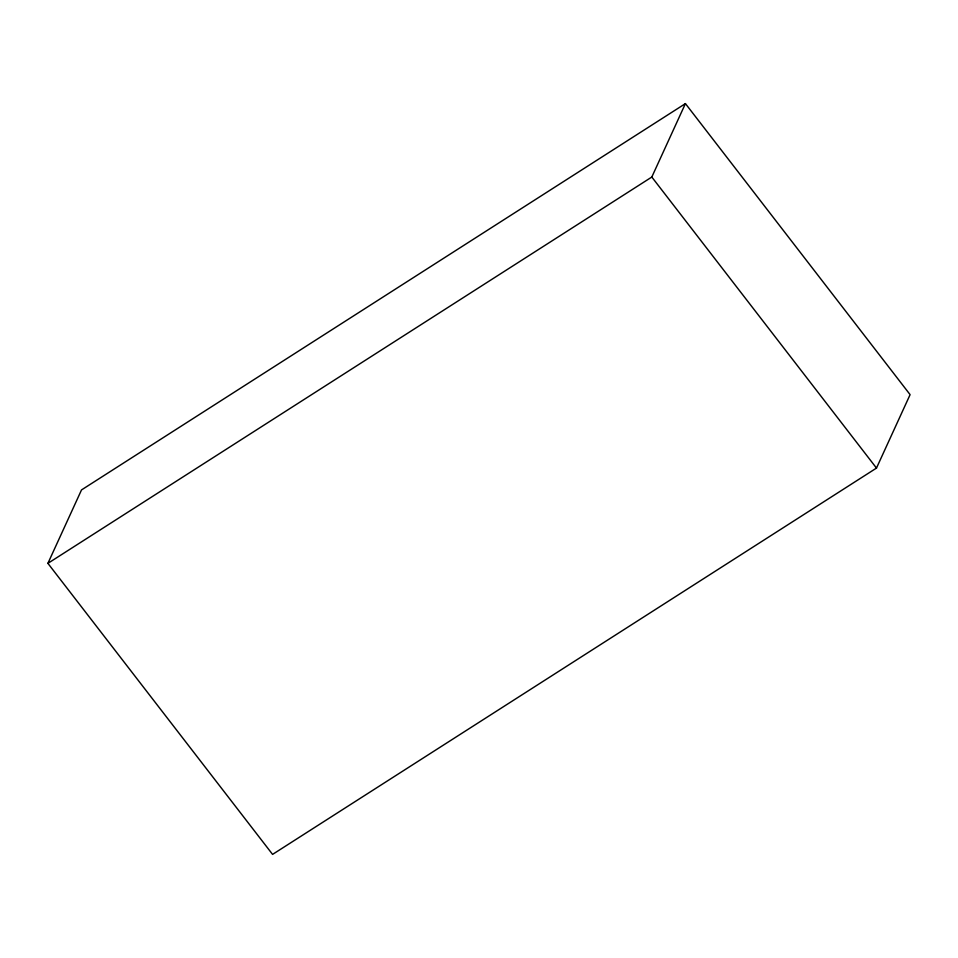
<?xml version="1.0" encoding="UTF-8"?>
<svg xmlns="http://www.w3.org/2000/svg" width="958" height="958" viewBox="0 0 958 958"><rect width="100%" height="100%" fill="white"/><g stroke="black" fill="none" stroke-linecap="round" stroke-linejoin="round"><path stroke-width="1.44" d="M47.9 563.352L81.514 489.921L685.425 103.608L910.1 394.648L876.486 468.079L272.575 854.392L47.9 563.352L651.811 177.038L685.425 103.608M651.811 177.038L876.486 468.079"/></g></svg>
